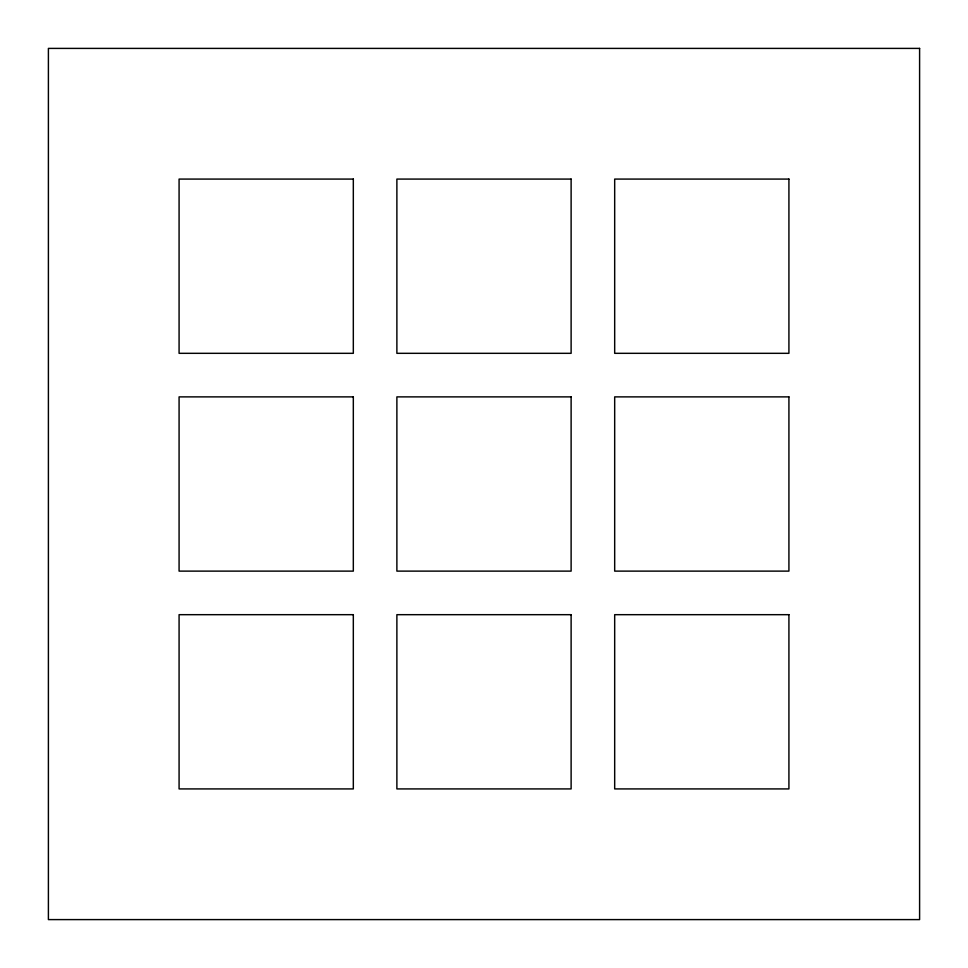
<?xml version="1.0" encoding="UTF-8"?>
<svg xmlns="http://www.w3.org/2000/svg" width="968" height="968" viewBox="0 0 968 968"><rect width="100%" height="100%" fill="white"/><g stroke="black" fill="none" stroke-linecap="round" stroke-linejoin="round"><path stroke-width="1.45" d="M919.6 48.4L48.4 48.4L48.4 919.6L919.6 919.6L919.6 48.4M353.32 179.08L179.08 179.08L179.08 353.32L353.32 353.32L353.32 179.08M571.12 179.08L396.88 179.08L396.88 353.32L571.12 353.32L571.12 179.08M788.92 179.08L614.68 179.08L614.68 353.32L788.92 353.32L788.92 179.08M353.32 396.88L179.08 396.88L179.08 571.12L353.32 571.12L353.32 396.88M571.12 396.88L396.88 396.88L396.88 571.12L571.12 571.12L571.12 396.88M788.92 396.88L614.68 396.88L614.68 571.12L788.92 571.12L788.92 396.88M353.32 614.68L179.08 614.68L179.08 788.92L353.32 788.92L353.32 614.68M571.12 614.68L396.88 614.68L396.88 788.92L571.12 788.92L571.12 614.68M788.92 614.68L614.68 614.68L614.68 788.92L788.92 788.92L788.92 614.68"/></g></svg>
